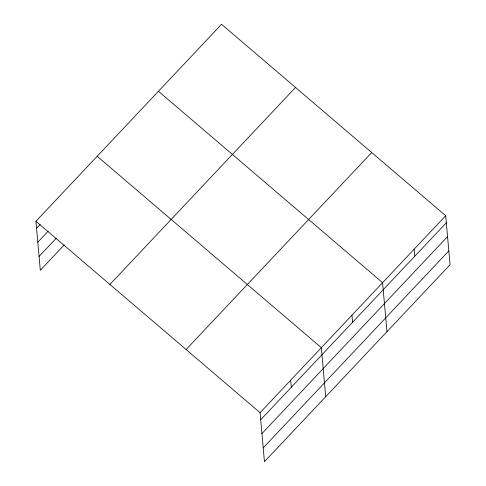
<?xml version="1.0" encoding="UTF-8"?>
<svg xmlns="http://www.w3.org/2000/svg" width="486" height="486" viewBox="0 0 486 486"><rect width="100%" height="100%" fill="white"/><g stroke="black" fill="none" stroke-linecap="round" stroke-linejoin="round"><path stroke-width="0.73" d="M35.934 221.276L221.549 24.3L445.692 215.711L450.066 264.724L264.451 461.7L260.077 412.693L35.934 221.276L40.308 270.289L64.182 244.95M36.559 228.329L40.198 224.471M37.799 242.174L48.181 231.16M39.068 256.444L56.2 238.262M109.903 284.444L295.518 87.468M186.108 349.525L371.723 152.543M260.077 412.693L445.692 215.711M260.709 419.74L446.324 222.758M261.942 433.585L447.557 236.609M263.218 447.855L448.833 250.873M158.442 91.271L382.585 282.682L386.959 331.695M97.188 156.273L321.331 347.69L325.705 396.698M414.139 249.197L414.765 256.25M351.955 315.183L352.587 322.236M290.701 380.192L291.333 387.239"/></g></svg>
